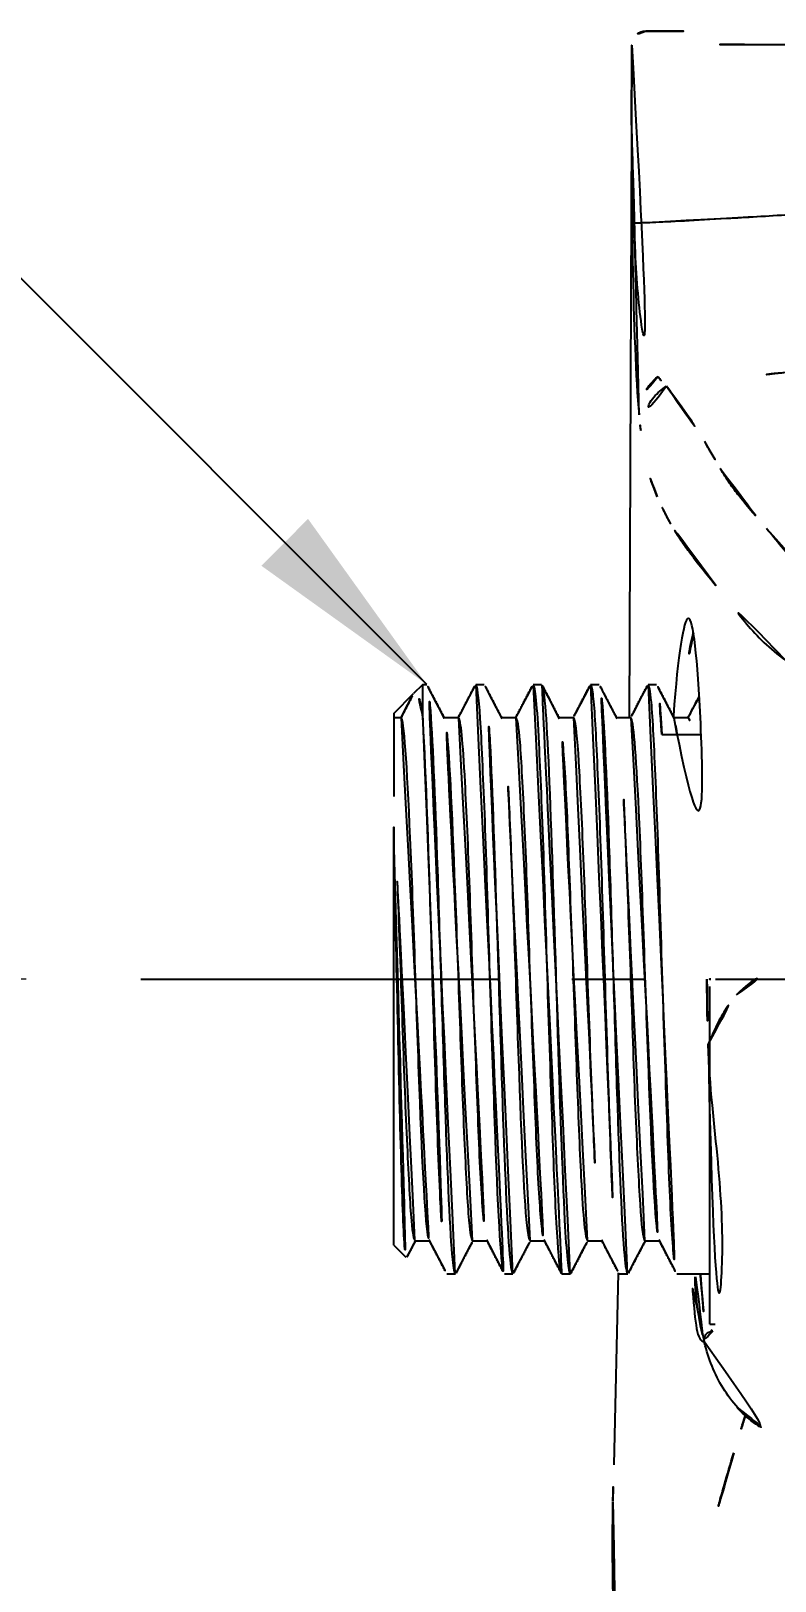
# Model space of a CAD drawing. Extents: x 16296660632 to 16296672714, y -37409619871 to -37409617455.
# Drawn here: x 16296671974.5 to 16296672000.4, y -37409617652 to -37409617598.1 of the extents above; entities that cross this region are included whole.
import ezdxf

# ---------------------------------------------------------------- set-up
doc = ezdxf.new("R2010")
doc.units = 0
doc.header["$LTSCALE"] = 10
doc.header["$MEASUREMENT"] = 0
doc.header["$PDMODE"] = 3
doc.header["$PDSIZE"] = -10
doc.linetypes.add('CENTER', pattern=[2, 1.25, -0.25, 0.25, -0.25])
doc.linetypes.add('HIDDEN2', pattern=[4.7625, 3.175, -1.5875])
doc.layers.get('0').update_dxf_attribs({"linetype": 'CONTINUOUS'})
doc.layers.get('DEFPOINTS').update_dxf_attribs({"linetype": 'CONTINUOUS'})
doc.layers.add('center', color=2, linetype='HIDDEN2')
doc.styles.add('Daelim Dimension', font='')
doc.styles.get("Standard").update_dxf_attribs({"font": 'SYMBOL'})
doc.styles.get('Daelim Dimension').set_extended_font_data('나눔고딕')
doc.dimstyles.new('DEFAULT', dxfattribs={"dimscale": 2, "dimtxt": 2, "dimasz": 2, "dimexe": 0, "dimexo": 2, "dimgap": 1, "dimtad": 1, "dimdec": 1, "dimzin": 9, "dimdsep": 46, "dimtxsty": 'Daelim Dimension', "dimcen": 0.5, "dimclrd": 252, "dimclre": 252, "dimclrt": 3, "dimadec": 1, "dimazin": 0, "dimtfac": 1, "dimtdec": 1, "dimtix": 1, "dimtmove": 0, "dimatfit": 3, "dimfxl": 1, "dimtolj": 1, "dimtzin": 1, "dimlwd": 9, "dimlwe": 9, "dimarcsym": 0})
doc.dimstyles.get("Standard").update_dxf_attribs({"dimtxt": 1, "dimasz": 0.18, "dimexe": 0.18, "dimexo": 0.0625, "dimgap": 0.5, "dimtad": 1, "dimzin": 0, "dimdsep": 46, "dimtxsty": 'Standard', "dimcen": 0.09, "dimadec": 0, "dimazin": 0, "dimtfac": 1, "dimtofl": 0, "dimtmove": 2, "dimatfit": 3, "dimfxl": 1, "dimtolj": 1, "dimtzin": 0, "dimarcsym": 0})

# ---------------------------------------------------------------- blocks, each defined once
blk = doc.blocks.new('*D5')
at = {"color": 5, "lineweight": 9, "transparency": 16777216}
for p, q in [((16296671974.290039, -37409617631.062843), (16296671960.154409, -37409617631.062843)), ((16296671960.154409, -37409617635.062843), (16296671960.154409, -37409617685.713387)), ((16296671989.87771, -37409617689.713387), (16296671960.154409, -37409617689.713387))]:
    blk.add_line(p, q, dxfattribs=at)
at = {"color": 5, "transparency": 16777216}
for points in [[(16296671959.48774, -37409617635.062843), (16296671960.82107, -37409617635.062843), (16296671960.154409, -37409617631.062843)], [(16296671959.48774, -37409617685.713387), (16296671960.82107, -37409617685.713387), (16296671960.154409, -37409617689.713387)]]:
    blk.add_solid(points, dxfattribs=at)
at = {"layer": 'DEFPOINTS', "color": 0, "transparency": 16777216}
for p in [(16296671978.290039, -37409617631.062843), (16296671960.154409, -37409617689.713387), (16296671993.87771, -37409617689.713387)]:
    blk.add_point(p, dxfattribs=at)
at = {"color": 7, "transparency": 16777216, "insert": (16296671951.622219, -37409617660.388107), "char_height": 12, "attachment_point": 5, "rotation": 90, "style": 'Daelim Dimension'}
blk.add_mtext('\\A1;59', dxfattribs=at)

msp = doc.modelspace()

# ---------------------------------------------------------------- linework, layer by layer
at = {"color": 7, "linetype": 'Continuous'}
for p, q in [((16296671995.37571, -37409617598.560837), (16296671995.281691, -37409617621.964027)), ((16296671988.089439, -37409617620.812843), (16296671987.78021, -37409617621.122063)), ((16296671988.23695, -37409617620.812843), (16296671988.089439, -37409617620.812843)), ((16296671988.089439, -37409617620.812843), (16296671988.089439, -37409617621.824127)), ((16296671990.23715, -37409617620.812843), (16296671989.94206, -37409617620.812843)), ((16296671992.237551, -37409617620.812843), (16296671991.94173, -37409617620.812843)), ((16296671994.237, -37409617620.812843), (16296671993.941339, -37409617620.812843)), ((16296671996.23674, -37409617620.812843), (16296671995.94186, -37409617620.812843)), ((16296671987.089439, -37409617621.812843), (16296671987.78021, -37409617621.122063)), ((16296671987.089439, -37409617621.812843), (16296671987.089439, -37409617621.962837)), ((16296671987.342529, -37409617621.962837), (16296671987.089439, -37409617621.962837)), ((16296671987.089439, -37409617621.962837), (16296671987.089439, -37409617624.704323)), ((16296671989.34309, -37409617621.962837), (16296671988.846531, -37409617621.962837)), ((16296671991.343321, -37409617621.962837), (16296671990.846531, -37409617621.962837)), ((16296671993.34325, -37409617621.962837), (16296671992.846371, -37409617621.962837)), ((16296671995.342739, -37409617621.962837), (16296671994.846491, -37409617621.962837)), ((16296671997.342859, -37409617621.962837), (16296671996.846359, -37409617621.962837)), ((16296671996.42061, -37409617622.540527), (16296671997.788111, -37409617622.540527)), ((16296671987.089439, -37409617640.312843), (16296671987.089439, -37409617626.513367)), ((16296671998.089439, -37409617643.062843), (16296671998.089439, -37409617631.318466)), ((16296671987.836269, -37409617640.162842), (16296671988.332319, -37409617640.162842)), ((16296671989.8358, -37409617640.162842), (16296671990.332319, -37409617640.162842)), ((16296671991.83555, -37409617640.162842), (16296671992.332319, -37409617640.162842)), ((16296671993.835621, -37409617640.162842), (16296671994.332319, -37409617640.162842)), ((16296671995.83609, -37409617640.162842), (16296671996.332319, -37409617640.162842)), ((16296671987.089439, -37409617640.312843), (16296671987.512449, -37409617640.735863)), ((16296671988.941299, -37409617641.312843), (16296671989.23748, -37409617641.312843)), ((16296671990.94174, -37409617641.312843), (16296671991.236811, -37409617641.312843)), ((16296671992.94206, -37409617641.312843), (16296671993.23686, -37409617641.312843)), ((16296671994.758221, -37409617647.959267), (16296671994.91708, -37409617641.277527)), ((16296671994.94202, -37409617641.312843), (16296671995.2374, -37409617641.312843)), ((16296671996.941919, -37409617641.312843), (16296671998.089439, -37409617641.312843)), ((16296671998.089439, -37409617643.062843), (16296671998.274, -37409617643.062843))]:
    msp.add_line(p, q, dxfattribs=at)
msp.add_arc((16296671995.87571, -37409617598.562843), 0.5, 90, 179.7696309, dxfattribs=at)
for centre, ratio, end_param in [((16296671995.875851, -37409617598.562843), 0.999999682, 1.566905526), ((16296671995.875931, -37409617598.562843), 0.999955852, 1.56229296)]:
    msp.add_ellipse(centre, major_axis=(0, 0.5), ratio=ratio, start_param=0, end_param=end_param, dxfattribs=at)
for points, degree in [([(16296671995.875851, -37409617598.062843), (16296671995.87586, -37409617598.062843), (16296671995.875879, -37409617598.062843), (16296671995.875931, -37409617598.062843)], 3), ([(16296671995.875931, -37409617598.062843), (16296671995.93721, -37409617598.062843), (16296671998.787069, -37409617598.062843), (16296672003.648399, -37409617598.062843)], 3), ([(16296671995.375851, -37409617598.560898), (16296671995.37575, -37409617598.560883), (16296671995.37571, -37409617598.56086), (16296671995.37571, -37409617598.560837)], 3), ([(16296671995.375971, -37409617598.558594), (16296671995.3759, -37409617598.559357), (16296671995.37586, -37409617598.560127), (16296671995.375851, -37409617598.560898)], 3), ([(16296672003.315439, -37409617598.539307), (16296671998.354099, -37409617598.527512), (16296671995.43866, -37409617598.541222), (16296671995.375971, -37409617598.558594)], 3), ([(16296671995.374041, -37409617599.481949), (16296671995.36377, -37409617601.567093)], 1), ([(16296671996.288151, -37409617610.084801), (16296671995.8874, -37409617610.425262), (16296671995.642679, -37409617610.920181), (16296671995.626909, -37409617611.422073)], 3), ([(16296671996.288151, -37409617610.084801), (16296671996.376089, -37409617610.213547), (16296671996.47477, -37409617610.324547), (16296671996.585899, -37409617610.418297)], 3), ([(16296672002.726549, -37409617609.727013), (16296672000.32637, -37409617609.978104), (16296671998.171419, -37409617610.225151), (16296671996.585899, -37409617610.418297)], 3), ([(16296671995.685949, -37409617611.970627), (16296671995.66474, -37409617611.807358), (16296671995.64506, -37409617611.623741), (16296671995.626909, -37409617611.422073)], 3), ([(16296671996.26228, -37409617614.268623), (16296671996.05369, -37409617613.770309), (16296671995.838579, -37409617613.146347), (16296671995.685949, -37409617611.970642)], 3), ([(16296671997.523939, -37409617619.005409), (16296671997.392759, -37409617619.41082), (16296671997.253, -37409617620.441742), (16296671997.133829, -37409617621.958893)], 3), ([(16296671988.860161, -37409617621.988983), (16296671988.551821, -37409617621.397942), (16296671988.24361, -37409617620.806877)], 2), ([(16296671989.912821, -37409617620.849854), (16296671989.61483, -37409617621.421349), (16296671989.31671, -37409617621.992767)], 2), ([(16296671990.86216, -37409617621.992813), (16296671990.553909, -37409617621.40197), (16296671990.24576, -37409617620.811012)], 2), ([(16296671991.90818, -37409617620.858757), (16296671991.612539, -37409617621.425743), (16296671991.316771, -37409617621.992668)], 2), ([(16296671992.863951, -37409617621.996552), (16296671992.555611, -37409617621.405571), (16296671992.247391, -37409617620.814468)], 2), ([(16296671993.911751, -37409617620.851913), (16296671993.622101, -37409617621.407387), (16296671993.332331, -37409617621.962837)], 2), ([(16296671994.86274, -37409617621.993988), (16296671994.554331, -37409617621.402832), (16296671994.24605, -37409617620.8116)], 2), ([(16296671995.919741, -37409617620.836578), (16296671995.626101, -37409617621.399727), (16296671995.332331, -37409617621.96283)], 2), ([(16296671996.86397, -37409617621.996597), (16296671996.555929, -37409617621.406258), (16296671996.247959, -37409617620.815727)], 2), ([(16296671996.42061, -37409617622.540527), (16296671996.35331, -37409617621.413132), (16296671996.296181, -37409617620.825432), (16296671996.234859, -37409617620.81926)], 3), ([(16296671987.342529, -37409617621.962837), (16296671987.78021, -37409617621.122063)], 1), ([(16296671988.089439, -37409617621.824127), (16296671987.99328, -37409617621.252563), (16296671987.881651, -37409617621.02063), (16296671987.78021, -37409617621.122063)], 3), ([(16296671997.71978, -37409617621.220039), (16296671997.51833, -37409617621.606323), (16296671997.31682, -37409617621.992561)], 2), ([(16296671996.940229, -37409617622.516289), (16296671996.91045, -37409617622.23455), (16296671996.88135, -37409617622.061882), (16296671996.852449, -37409617622.000664)], 3), ([(16296671997.34963, -37409617621.980003), (16296671997.386761, -37409617621.982498), (16296671997.423679, -37409617622.161751), (16296671997.45986, -37409617622.513931)], 3), ([(16296671987.089439, -37409617626.513367), (16296671987.089439, -37409617625.843147), (16296671987.089439, -37409617625.238136), (16296671987.089439, -37409617624.704323)], 3), ([(16296671998.126881, -37409617631.062843), (16296671998.081369, -37409617631.062637), (16296671998.03586, -37409617631.062447), (16296671997.990351, -37409617631.062248)], 3), ([(16296671999.01918, -37409617631.609642), (16296671999.6015, -37409617630.979988), (16296672000.301611, -37409617630.73217), (16296672001.05784, -37409617630.576462)], 3), ([(16296671987.5508, -37409617640.729424), (16296671987.698549, -37409617640.446114), (16296671987.846359, -37409617640.162842)], 2), ([(16296671988.31674, -37409617640.132973), (16296671988.61297, -37409617640.700783), (16296671988.909081, -37409617641.268661)], 2), ([(16296671989.25782, -37409617641.29155), (16296671989.552099, -37409617640.727173), (16296671989.8465, -37409617640.162849)], 2), ([(16296671990.316811, -37409617640.133102), (16296671990.61689, -37409617640.708298), (16296671990.91684, -37409617641.283546)], 2), ([(16296671991.25897, -37409617641.289337), (16296671991.552691, -37409617640.726097), (16296671991.846531, -37409617640.162857)], 2), ([(16296671992.31671, -37409617640.132912), (16296671992.61779, -37409617640.710022), (16296671992.918739, -37409617641.287193)], 2), ([(16296671993.24349, -37409617641.319023), (16296671993.544941, -37409617640.740929), (16296671993.84651, -37409617640.162857)], 2), ([(16296671994.316771, -37409617640.133034), (16296671994.61342, -37409617640.701637), (16296671994.90995, -37409617641.270332)], 2), ([(16296671995.257469, -37409617641.292252), (16296671995.55961, -37409617640.712822), (16296671995.86186, -37409617640.133476)], 2), ([(16296671996.31671, -37409617640.132896), (16296671996.61883, -37409617640.712013), (16296671996.92082, -37409617641.291183)], 2), ([(16296671999.335911, -37409617646.221046), (16296671999.20248, -37409617646.639816), (16296671999.065319, -37409617647.07988), (16296671998.924971, -37409617647.544411)], 3), ([(16296671998.924919, -37409617647.54438), (16296671998.467649, -37409617649.057907), (16296671997.996281, -37409617650.830177), (16296671997.521749, -37409617652.952431)], 3), ([(16296671994.716311, -37409617649.218109), (16296671994.724319, -37409617648.778481), (16296671994.737869, -37409617648.358307), (16296671994.758221, -37409617647.959267)], 3)]:
    msp.add_open_spline(points, degree=degree, dxfattribs=at)
for points, knots in [([(16296671995.375971, -37409617598.558594), (16296671995.373779, -37409617599.293587), (16296671995.37315, -37409617599.987534), (16296671995.37793, -37409617601.249969), (16296671995.3843, -37409617601.819138), (16296671995.41404, -37409617603.479408), (16296671995.443159, -37409617604.553436), (16296671995.53697, -37409617606.57708), (16296671995.600389, -37409617607.520729), (16296671995.834881, -37409617609.069489), (16296671996.00358, -37409617609.668198), (16296671996.288151, -37409617610.084801)], [0, 0, 0, 0, 0.125, 0.125, 0.25, 0.25, 0.5, 0.5, 0.75, 0.75, 1, 1, 1, 1]), ([(16296671995.626909, -37409617611.422073), (16296671995.51346, -37409617610.160439), (16296671995.44408, -37409617608.229736), (16296671995.38673, -37409617604.947746), (16296671995.374769, -37409617603.806084), (16296671995.36672, -37409617601.4272), (16296671995.370569, -37409617600.086304), (16296671995.375851, -37409617598.560898)], [0, 0, 0, 0, 0.5, 0.5, 0.75, 0.75, 1, 1, 1, 1]), ([(16296671995.489401, -37409617604.746964), (16296671995.63447, -37409617604.745598), (16296671996.06579, -37409617604.733177), (16296671997.13085, -37409617604.681641), (16296671998.708281, -37409617604.593277), (16296672000.81217, -37409617604.466507), (16296672002.544069, -37409617604.362999), (16296672003.47822, -37409617604.306831)], [0, 0, 0, 0, 0.170969654, 0.366873521, 0.558283745, 0.780166504, 1, 1, 1, 1]), ([(16296671996.585449, -37409617610.418587), (16296671996.426451, -37409617610.5382), (16296671995.91749, -37409617610.921097), (16296671995.780291, -37409617611.543007), (16296671995.685949, -37409617611.970627)], [0, 0, 0, 0, 0.312387383, 1, 1, 1, 1]), ([(16296671996.585421, -37409617610.41835), (16296671996.635481, -37409617610.489563), (16296671996.685431, -37409617610.559357), (16296671996.734779, -37409617610.627747), (16296671997.003811, -37409617611.000641), (16296671997.247049, -37409617611.328934), (16296671997.436529, -37409617611.610252), (16296671997.62801, -37409617611.894562), (16296671997.776239, -37409617612.136902), (16296671997.90727, -37409617612.35347)], [0, 0, 0, 0, 0.083559788, 0.083559788, 0.083559788, 0.539424123, 0.539424123, 0.539424123, 1, 1, 1, 1]), ([(16296671997.90728, -37409617612.35347), (16296671998.019581, -37409617612.539078), (16296671998.11702, -37409617612.705994), (16296671998.29673, -37409617613.014969), (16296671998.37891, -37409617613.156937), (16296671998.45722, -37409617613.289047)], [0, 0, 0, 0, 0.5, 0.5, 1, 1, 1, 1]), ([(16296671998.45722, -37409617613.289047), (16296671998.51162, -37409617613.381073), (16296671998.565491, -37409617613.469254), (16296671998.6194, -37409617613.554207), (16296671998.673349, -37409617613.639236), (16296671998.72719, -37409617613.720993), (16296671998.78126, -37409617613.799957), (16296671998.88949, -37409617613.958054), (16296671999.00005, -37409617614.105003), (16296671999.10965, -37409617614.245216), (16296671999.26647, -37409617614.445847), (16296671999.422979, -37409617614.631859), (16296671999.58098, -37409617614.815804), (16296671999.739269, -37409617615.000099), (16296671999.898861, -37409617615.183693), (16296672000.060829, -37409617615.373627)], [0, 0, 0, 0, 0.102662333, 0.102662333, 0.102662333, 0.205385905, 0.205385905, 0.205385905, 0.411009383, 0.411009383, 0.411009383, 0.70522673, 0.70522673, 0.70522673, 1, 1, 1, 1]), ([(16296671996.732059, -37409617615.218643), (16296671996.655729, -37409617615.086906), (16296671996.57892, -37409617614.944893), (16296671996.42263, -37409617614.632233), (16296671996.343149, -37409617614.461723), (16296671996.26231, -37409617614.268661)], [0, 0, 0, 0, 0.5, 0.5, 1, 1, 1, 1]), ([(16296671998.299459, -37409617617.358063), (16296671998.2966, -37409617617.354446), (16296671998.293739, -37409617617.350853), (16296671998.29088, -37409617617.347237), (16296671998.13747, -37409617617.153847), (16296671997.981951, -37409617616.962013), (16296671997.827749, -37409617616.770576), (16296671997.673571, -37409617616.579178), (16296671997.520861, -37409617616.386948), (16296671997.36817, -37409617616.181328), (16296671997.261311, -37409617616.037407), (16296671997.15361, -37409617615.886307), (16296671997.048189, -37409617615.727631), (16296671996.99548, -37409617615.648293), (16296671996.943001, -37409617615.566742), (16296671996.89039, -37409617615.48214), (16296671996.837799, -37409617615.39756), (16296671996.78508, -37409617615.310028), (16296671996.732059, -37409617615.218643)], [0, 0, 0, 0, 0.000001915, 0.000001915, 0.000001915, 0.294182364, 0.294182364, 0.294182364, 0.588316124, 0.588316124, 0.588316124, 0.794179814, 0.794179814, 0.794179814, 0.897101696, 0.897101696, 0.897101696, 1, 1, 1, 1]), ([(16296672000.06123, -37409617615.373589), (16296672000.40638, -37409617615.789513), (16296672000.761299, -37409617616.236137), (16296672001.547939, -37409617617.080521), (16296672001.94969, -37409617617.466927), (16296672002.60055, -37409617617.854134)], [0, 0, 0, 0, 0.5, 0.5, 1, 1, 1, 1]), ([(16296672000.731449, -37409617619.965027), (16296672000.15077, -37409617619.555267), (16296671999.751711, -37409617619.135162), (16296671998.982229, -37409617618.241737), (16296671998.632311, -37409617617.778687), (16296671998.295589, -37409617617.351738)], [0, 0, 0, 0, 0.5, 0.5, 1, 1, 1, 1]), ([(16296671996.822081, -37409617621.891602), (16296671996.98052, -37409617619.753777), (16296671997.178061, -37409617618.509369), (16296671997.516491, -37409617618.504143), (16296671997.661289, -37409617619.834122), (16296671997.884489, -37409617624.517029), (16296671997.944901, -37409617627.742996), (16296671997.984461, -37409617631.062843)], [0, 0, 0, 0, 0.323738882, 0.323738882, 0.661869441, 0.661869441, 1, 1, 1, 1]), ([(16296671989.23233, -37409617641.303596), (16296671989.199631, -37409617641.306374), (16296671989.166439, -37409617641.144341), (16296671989.040079, -37409617639.939713), (16296671988.958071, -37409617637.93383), (16296671988.78297, -37409617632.896057), (16296671988.698339, -37409617629.871758), (16296671988.52239, -37409617624.675667), (16296671988.434999, -37409617622.540451), (16296671988.311081, -37409617621.05407), (16296671988.27116, -37409617620.820877), (16296671988.23107, -37409617620.821831)], [0, 0, 0, 0, 0.099830752, 0.099830752, 0.360145628, 0.360145628, 0.620460505, 0.620460505, 0.880775381, 0.880775381, 1, 1, 1, 1]), ([(16296671989.94128, -37409617620.812988), (16296671989.94705, -37409617620.812927), (16296671989.95293, -37409617620.817917), (16296671990.01321, -37409617620.918694), (16296671990.07082, -37409617621.423851), (16296671990.16918, -37409617623.170036), (16296671990.22193, -37409617624.40184), (16296671990.331369, -37409617627.276878), (16296671990.37701, -37409617628.930946), (16296671990.47756, -37409617632.284119), (16296671990.53927, -37409617633.983276), (16296671990.691919, -37409617638.512329), (16296671990.801861, -37409617640.733223), (16296671990.912001, -37409617641.278343), (16296671990.926161, -37409617641.310738), (16296671990.940531, -37409617641.308006)], [0, 0, 0, 0, 0.017341243, 0.017341243, 0.173566839, 0.173566839, 0.329792435, 0.329792435, 0.486018032, 0.486018032, 0.642243628, 0.642243628, 0.954694821, 0.954694821, 1, 1, 1, 1]), ([(16296671991.23801, -37409617641.312172), (16296671991.231859, -37409617641.312637), (16296671991.22567, -37409617641.307571), (16296671991.12895, -37409617641.141647), (16296671991.049561, -37409617639.795273), (16296671990.86544, -37409617635.500153), (16296671990.79063, -37409617632.597023), (16296671990.604441, -37409617627.063972), (16296671990.528311, -37409617624.44944), (16296671990.36393, -37409617621.523956), (16296671990.30372, -37409617620.829277), (16296671990.23658, -37409617620.818619)], [0, 0, 0, 0, 0.01795659, 0.01795659, 0.278203843, 0.278203843, 0.538451096, 0.538451096, 0.798698349, 0.798698349, 1, 1, 1, 1]), ([(16296671991.946911, -37409617620.830101), (16296671992.015711, -37409617620.841469), (16296671992.08536, -37409617621.538841), (16296671992.1973, -37409617623.857567), (16296671992.25602, -37409617625.203377), (16296671992.36133, -37409617628.236481), (16296671992.404051, -37409617629.931908), (16296671992.512739, -37409617633.273804), (16296671992.57073, -37409617634.931587), (16296671992.66881, -37409617637.805321), (16296671992.72134, -37409617639.019524), (16296671992.830811, -37409617640.726791), (16296671992.87657, -37409617641.226143), (16296671992.93169, -37409617641.309372), (16296671992.93642, -37409617641.312813), (16296671992.941231, -37409617641.312714)], [0, 0, 0, 0, 0.204375319, 0.204375319, 0.360625313, 0.360625313, 0.516875307, 0.516875307, 0.673125302, 0.673125302, 0.829375296, 0.829375296, 0.98562529, 0.98562529, 1, 1, 1, 1]), ([(16296671993.23595, -37409617641.30687), (16296671993.16996, -37409617641.297974), (16296671993.09837, -37409617640.641617), (16296671992.95763, -37409617637.826653), (16296671992.860041, -37409617635.253212), (16296671992.699051, -37409617629.69043), (16296671992.59985, -37409617626.781242), (16296671992.437531, -37409617622.45134), (16296671992.342461, -37409617621.045517), (16296671992.25304, -37409617620.822067), (16296671992.24555, -37409617620.813347), (16296671992.23798, -37409617620.814133)], [0, 0, 0, 0, 0.196045674, 0.196045674, 0.456225281, 0.456225281, 0.716404888, 0.716404888, 0.976584494, 0.976584494, 1, 1, 1, 1]), ([(16296671993.943171, -37409617620.814919), (16296671993.969709, -37409617620.814781), (16296671993.99719, -37409617620.919441), (16296671994.08098, -37409617621.54081), (16296671994.1278, -37409617622.359863), (16296671994.22818, -37409617624.61396), (16296671994.28894, -37409617626.057518), (16296671994.4398, -37409617630.807167), (16296671994.551081, -37409617634.489952), (16296671994.740919, -37409617639.754181), (16296671994.83754, -37409617641.305023), (16296671994.940809, -37409617641.312279)], [0, 0, 0, 0, 0.07919363, 0.07919363, 0.235394815, 0.235394815, 0.391596, 0.391596, 0.70399837, 0.70399837, 1, 1, 1, 1]), ([(16296671995.23123, -37409617641.301353), (16296671995.193741, -37409617641.303047), (16296671995.15605, -37409617641.092461), (16296671995.02799, -37409617639.681892), (16296671994.94248, -37409617637.579483), (16296671994.771231, -37409617632.448036), (16296671994.68318, -37409617629.432892), (16296671994.50997, -37409617624.298599), (16296671994.419701, -37409617622.273453), (16296671994.303089, -37409617621.002007), (16296671994.26762, -37409617620.8218), (16296671994.231791, -37409617620.824654)], [0, 0, 0, 0, 0.113597909, 0.113597909, 0.373845045, 0.373845045, 0.634092182, 0.634092182, 0.894339318, 0.894339318, 1, 1, 1, 1]), ([(16296671995.942169, -37409617620.814133), (16296671995.97954, -37409617620.815002), (16296671996.020029, -37409617621.018768), (16296671996.111641, -37409617621.990257), (16296671996.15506, -37409617622.95208), (16296671996.317949, -37409617626.695511), (16296671996.413931, -37409617630.334518), (16296671996.5807, -37409617635.201347), (16296671996.627729, -37409617636.729309), (16296671996.728479, -37409617639.210373), (16296671996.788971, -37409617640.163437), (16296671996.873791, -37409617641.11071), (16296671996.906561, -37409617641.310539), (16296671996.942301, -37409617641.311699)], [0, 0, 0, 0, 0.110017125, 0.110017125, 0.26629152, 0.26629152, 0.578840312, 0.578840312, 0.735114708, 0.735114708, 0.891389103, 0.891389103, 1, 1, 1, 1]), ([(16296671988.089439, -37409617621.824127), (16296671988.19202, -37409617623.29068), (16296671988.301701, -37409617626.281357), (16296671988.49485, -37409617632.953888), (16296671988.601641, -37409617636.455208), (16296671988.79114, -37409617640.362518), (16296671988.864981, -37409617641.280128), (16296671988.943239, -37409617641.298561)], [0, 0, 0, 0, 0.36443168, 0.36443168, 0.728863361, 0.728863361, 1, 1, 1, 1]), ([(16296671987.342529, -37409617621.962837), (16296671987.449671, -37409617621.962837), (16296671987.551531, -37409617623.574409), (16296671987.778469, -37409617628.717857), (16296671987.879709, -37409617632.076187), (16296671988.0907, -37409617637.624107), (16296671988.200171, -37409617639.642548), (16296671988.30702, -37409617640.105011), (16296671988.314711, -37409617640.128471), (16296671988.322451, -37409617640.142563)], [0, 0, 0, 0, 0.324991957, 0.324991957, 0.649983914, 0.649983914, 0.97497587, 0.97497587, 1, 1, 1, 1]), ([(16296671989.83531, -37409617640.161957), (16296671989.79899, -37409617640.161148), (16296671989.76009, -37409617639.989349), (16296671989.66958, -37409617639.156754), (16296671989.62521, -37409617638.315933), (16296671989.465851, -37409617635.064796), (16296671989.369181, -37409617631.863564), (16296671989.148729, -37409617626.10704), (16296671989.048361, -37409617623.623741), (16296671988.91502, -37409617622.23233), (16296671988.882641, -37409617622.042671), (16296671988.85013, -37409617621.990242)], [0, 0, 0, 0, 0.109563205, 0.109563205, 0.267891218, 0.267891218, 0.584547244, 0.584547244, 0.901203271, 0.901203271, 1, 1, 1, 1]), ([(16296671989.34516, -37409617621.978607), (16296671989.42091, -37409617621.995331), (16296671989.49967, -37409617622.777939), (16296671989.623329, -37409617625.201721), (16296671989.68442, -37409617626.496147), (16296671989.787661, -37409617629.342209), (16296671989.83473, -37409617630.896896), (16296671989.948151, -37409617633.890457), (16296671990.001539, -37409617635.340134), (16296671990.101299, -37409617637.762367), (16296671990.16049, -37409617638.735619), (16296671990.251921, -37409617639.805267), (16296671990.28591, -37409617640.072273), (16296671990.322849, -37409617640.143204)], [0, 0, 0, 0, 0.233019017, 0.233019017, 0.395514969, 0.395514969, 0.558010921, 0.558010921, 0.720506873, 0.720506873, 0.883002825, 0.883002825, 1, 1, 1, 1]), ([(16296671991.83342, -37409617640.149933), (16296671991.80348, -37409617640.155457), (16296671991.773041, -37409617640.042053), (16296671991.63225, -37409617638.975517), (16296671991.53076, -37409617636.709541), (16296671991.33079, -37409617631.028503), (16296671991.221041, -37409617627.816429), (16296671991.038771, -37409617623.448639), (16296671990.951019, -37409617622.172577), (16296671990.858841, -37409617621.987328)], [0, 0, 0, 0, 0.091817735, 0.091817735, 0.408975856, 0.408975856, 0.726133976, 0.726133976, 1, 1, 1, 1]), ([(16296671991.34268, -37409617621.963043), (16296671991.38928, -37409617621.964088), (16296671991.44174, -37409617622.256866), (16296671991.53916, -37409617623.447891), (16296671991.586519, -37409617624.42942), (16296671991.70035, -37409617626.893967), (16296671991.751961, -37409617628.339043), (16296671991.850439, -37409617631.3311), (16296671991.910151, -37409617632.879807), (16296671992.018961, -37409617635.735123), (16296671992.06432, -37409617637.008438), (16296671992.175091, -37409617638.967499), (16296671992.230631, -37409617639.65789), (16296671992.294331, -37409617640.058823), (16296671992.30896, -37409617640.116463), (16296671992.32395, -37409617640.143494)], [0, 0, 0, 0, 0.141510566, 0.141510566, 0.303980177, 0.303980177, 0.466449788, 0.466449788, 0.628919399, 0.628919399, 0.79138901, 0.79138901, 0.953858621, 0.953858621, 1, 1, 1, 1]), ([(16296671993.83424, -37409617640.151367), (16296671993.758869, -37409617640.137703), (16296671993.680031, -37409617639.360039), (16296671993.50852, -37409617636.007523), (16296671993.40727, -37409617632.91967), (16296671993.24221, -37409617628.52729), (16296671993.18848, -37409617627.099022), (16296671993.09108, -37409617624.658501), (16296671993.035509, -37409617623.65686), (16296671992.938499, -37409617622.417473), (16296671992.90081, -37409617622.076538), (16296671992.858971, -37409617621.986763)], [0, 0, 0, 0, 0.232528311, 0.232528311, 0.550190433, 0.550190433, 0.709021494, 0.709021494, 0.867852555, 0.867852555, 1, 1, 1, 1]), ([(16296671993.34355, -37409617621.964317), (16296671993.359631, -37409617621.963654), (16296671993.3762, -37409617621.998497), (16296671993.450359, -37409617622.30024), (16296671993.503139, -37409617622.91227), (16296671993.60284, -37409617624.753929), (16296671993.66259, -37409617625.98848), (16296671993.76878, -37409617628.757736), (16296671993.81357, -37409617630.298897), (16296671993.925381, -37409617633.317574), (16296671993.982241, -37409617634.80378), (16296671994.124149, -37409617638.408928), (16296671994.222469, -37409617639.948982), (16296671994.321711, -37409617640.142197)], [0, 0, 0, 0, 0.049886379, 0.049886379, 0.212382283, 0.212382283, 0.374878187, 0.374878187, 0.537374092, 0.537374092, 0.699869996, 0.699869996, 1, 1, 1, 1]), ([(16296671995.834999, -37409617640.161797), (16296671995.81715, -37409617640.162064), (16296671995.798771, -37409617640.118637), (16296671995.724199, -37409617639.781982), (16296671995.67345, -37409617639.176514), (16296671995.575171, -37409617637.350273), (16296671995.517441, -37409617636.157791), (16296671995.41386, -37409617633.475304), (16296671995.37038, -37409617631.979889), (16296671995.261709, -37409617629.015968), (16296671995.20528, -37409617627.561653), (16296671995.06134, -37409617623.851372), (16296671994.955879, -37409617622.187302), (16296671994.85775, -37409617621.984467)], [0, 0, 0, 0, 0.05553761, 0.05553761, 0.214217408, 0.214217408, 0.372897206, 0.372897206, 0.531577004, 0.531577004, 0.690256801, 0.690256801, 1, 1, 1, 1]), ([(16296671995.34189, -37409617621.965881), (16296671995.430241, -37409617621.97789), (16296671995.523809, -37409617623.163651), (16296671995.734011, -37409617627.53775), (16296671995.8314, -37409617630.82608), (16296671996.055241, -37409617636.676872), (16296671996.1602, -37409617639.013458), (16296671996.2817, -37409617639.999153), (16296671996.30286, -37409617640.10022), (16296671996.32431, -37409617640.137131)], [0, 0, 0, 0, 0.283113886, 0.283113886, 0.608158528, 0.608158528, 0.933203171, 0.933203171, 1, 1, 1, 1]), ([(16296671987.8295, -37409617640.141647), (16296671987.78808, -37409617640.146767), (16296671987.746901, -37409617639.92453), (16296671987.65316, -37409617638.901466), (16296671987.60825, -37409617637.994339), (16296671987.498791, -37409617635.703087), (16296671987.44521, -37409617634.329407), (16296671987.349461, -37409617631.444054), (16296671987.29501, -37409617629.928047), (16296671987.18549, -37409617627.064102), (16296671987.140329, -37409617625.757584), (16296671987.089439, -37409617624.704323)], [0, 0, 0, 0, 0.168226776, 0.168226776, 0.376170082, 0.376170082, 0.584113388, 0.584113388, 0.792056694, 0.792056694, 1, 1, 1, 1]), ([(16296671987.089439, -37409617626.513367), (16296671987.13166, -37409617628.200729), (16296671987.18222, -37409617630.163879), (16296671987.263531, -37409617634.042587), (16296671987.30748, -37409617635.918877), (16296671987.396219, -37409617638.869812), (16296671987.432659, -37409617639.948738), (16296671987.49494, -37409617640.629791), (16296671987.51144, -37409617640.731483), (16296671987.527491, -37409617640.746483)], [0, 0, 0, 0, 0.295224653, 0.295224653, 0.590449307, 0.590449307, 0.88567396, 0.88567396, 1, 1, 1, 1]), ([(16296671997.990339, -37409617631.062248), (16296671997.99156, -37409617631.443573), (16296671997.99439, -37409617631.823334), (16296671998.007681, -37409617632.57972), (16296671998.0182, -37409617632.956329), (16296671998.03133, -37409617633.33136)], [0, 0, 0, 0, 0.5, 0.5, 1, 1, 1, 1]), ([(16296671998.031349, -37409617633.331306), (16296671998.13282, -37409617633.0951), (16296671998.33304, -37409617632.629013), (16296671998.657351, -37409617632.055847), (16296671998.89879, -37409617631.75811), (16296671999.01918, -37409617631.609642)], [0, 0, 0, 0, 0.339992593, 0.670868443, 1, 1, 1, 1]), ([(16296671998.032141, -37409617633.329819), (16296671998.082439, -37409617634.764503), (16296671998.25852, -37409617636.158943), (16296671998.495211, -37409617638.708977), (16296671998.548309, -37409617639.833382), (16296671998.479639, -37409617642.648247), (16296671998.24744, -37409617643.693428), (16296671997.900869, -37409617643.681847)], [0, 0, 0, 0, 0.25, 0.25, 0.5, 0.5, 1, 1, 1, 1]), ([(16296671997.762951, -37409617641.346138), (16296671997.7735, -37409617641.439301), (16296671997.7824, -37409617641.529327), (16296671997.88147, -37409617642.712387), (16296671997.9247, -37409617643.306831), (16296671998.19104, -37409617643.312798)], [0, 0, 0, 0, 0.073323284, 0.073323284, 1, 1, 1, 1]), ([(16296671997.90115, -37409617643.6819), (16296671997.63714, -37409617643.674301), (16296671997.582661, -37409617643.037819), (16296671997.478411, -37409617641.741341), (16296671997.45685, -37409617641.545464), (16296671997.428089, -37409617641.336143)], [0, 0, 0, 0, 0.85991447, 0.85991447, 1, 1, 1, 1]), ([(16296671997.598391, -37409617641.421967), (16296671997.5861, -37409617641.427437), (16296671997.570681, -37409617641.492432), (16296671997.58577, -37409617641.793419), (16296671997.65748, -37409617642.464813), (16296671997.749439, -37409617643.06945), (16296671997.85322, -37409617643.510078), (16296671997.864, -37409617643.554199)], [0, 0, 0, 0, 0.108901979, 0.284922256, 0.492708658, 0.94930509, 1, 1, 1, 1]), ([(16296671998.190781, -37409617643.312798), (16296671998.14603, -37409617643.312813), (16296671998.101311, -37409617643.323151), (16296671998.02075, -37409617643.362442), (16296671997.984961, -37409617643.391357), (16296671997.92942, -37409617643.462059), (16296671997.90971, -37409617643.503792), (16296671997.890289, -37409617643.591782), (16296671997.890591, -37409617643.637993), (16296671997.900869, -37409617643.681847)], [0, 0, 0, 0, 0.25, 0.25, 0.5, 0.5, 0.75, 0.75, 1, 1, 1, 1]), ([(16296671998.169621, -37409617643.263512), (16296671998.145029, -37409617643.298103), (16296671998.122589, -37409617643.330498), (16296671998.126949, -37409617643.333817), (16296671998.131399, -37409617643.335037)], [0, 0, 0, 0, 0.823909872, 1, 1, 1, 1]), ([(16296671997.90089, -37409617643.6819), (16296671997.903259, -37409617643.691856), (16296671998.03937, -37409617644.257156), (16296671998.46567, -37409617645.341293), (16296671999.42123, -37409617646.421967), (16296672000.167879, -37409617646.823532), (16296672000.419609, -37409617646.921494)], [0, 0, 0, 0, 0.007193168, 0.408652295, 0.810111422, 1, 1, 1, 1]), ([(16296671999.048519, -37409617645.971336), (16296671999.063971, -37409617645.988693), (16296671999.25836, -37409617646.203369), (16296671999.680981, -37409617646.578911), (16296672000.158199, -37409617646.822548), (16296672000.419279, -37409617646.919609)], [0, 0, 0, 0, 0.041207729, 0.51388539, 1, 1, 1, 1]), ([(16296671994.71933, -37409617649.232887), (16296671994.70735, -37409617649.996887), (16296671994.701969, -37409617651.431236), (16296671994.746189, -37409617653.654556), (16296671994.809, -37409617655.864273), (16296671994.88213, -37409617658.180229), (16296671994.947001, -37409617660.522499), (16296671994.99929, -37409617662.930893), (16296671995.038389, -37409617665.364227), (16296671995.054001, -37409617667.041573), (16296671995.05934, -37409617667.868027)], [0, 0, 0, 0, 0.153060496, 0.277949627, 0.408730636, 0.535467188, 0.656337599, 0.771221377, 0.889153989, 1, 1, 1, 1])]:
    msp.add_open_spline(points, degree=3, knots=knots, dxfattribs=at)
at = {"layer": 'center', "color": 1, "linetype": 'CENTER'}
msp.add_line((16296671978.290039, -37409617631.062843), (16296672069.47086, -37409617631.062843), dxfattribs=at)

# ---------------------------------------------------------------- dimensions: what is measured, and where the dimension line sits
at = {"color": 5}
dim = msp.add_linear_dim(base=(16296671960.154409, -37409617689.713387), p1=(16296671978.290039, -37409617631.062843), p2=(16296671993.87771, -37409617689.713387), angle=90, dimstyle='DEFAULT', override={"dimtxt": 6, "dimdec": 0, "dimclrd": 5, "dimclre": 5, "dimclrt": 7}, dxfattribs=at)
dim.commit()
dim.dimension.update_dxf_attribs({"geometry": '*D5', "text_midpoint": (16296671951.622219, -37409617660.388107)})

# ---------------------------------------------------------------- leaders
msp.add_leader([(16296671988.24361, -37409617620.806877), (16296671967.82901, -37409617600.392288), (16296671869.914129, -37409617600.392288)], dimstyle='Standard', override={"dimtxt": 15, "dimasz": 7, "dimexe": 3, "dimexo": 2.5, "dimgap": 0.09, "dimtad": 0, "dimdec": 0, "dimzin": 0, "dimcen": 5.0292, "dimclrd": 5, "dimclre": 1, "dimclrt": 3, "dimtol": 0, "dimtdec": 0, "dimtzin": 0}, dxfattribs=at)

doc.saveas('drawing.dxf')
